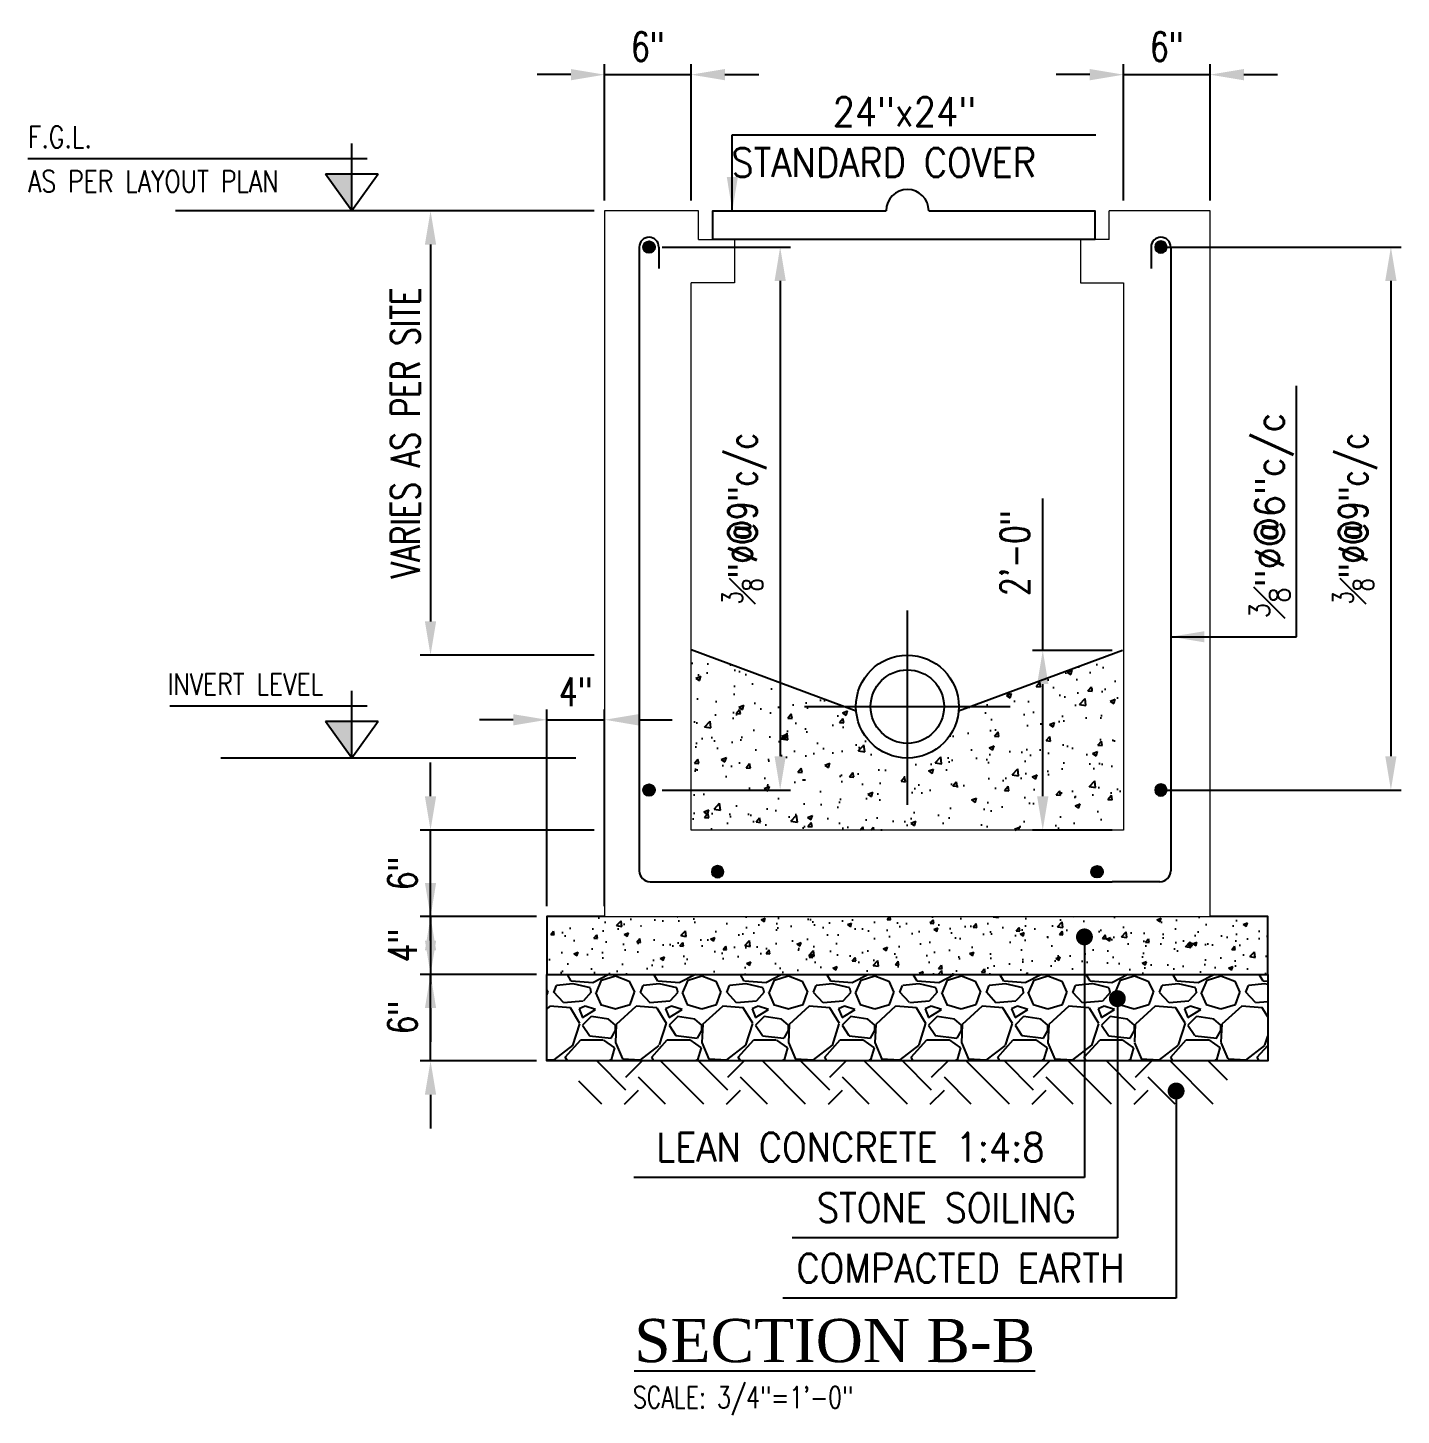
# Model space of a CAD drawing. Header units: feet. Extents: x 50754 to 76410, y 49660 to 67674.
# Drawn here: x 56048.3 to 56143.6, y 67235.7 to 67331.9 of the extents above; entities that cross this region are included whole.
import ezdxf

# ---------------------------------------------------------------- set-up
doc = ezdxf.new("R2010")
doc.units = ezdxf.units.FT
doc.header["$PDMODE"] = 32
for name, color, linetype in [('A-TYP-H-TEXT', 2, 'Continuous'), ('A-TYP-ST-LEVEL', 1, 'Continuous'), ('axis', 8, 'Continuous'), ('BEAM', 2, 'Continuous'), ('BOT-STEEL', 6, 'Continuous'), ('dim', 1, 'Continuous'), ('hatch', 8, 'Continuous'), ('PL', 1, 'Continuous'), ('S-BLOWUP COLUMN', 4, 'Continuous'), ('Sewer Details Hatch', 1, 'Continuous'), ('Sewer Details Pipes', 4, 'Continuous'), ('Water Supply Details Text', 3, 'Continuous'), ('X Line', 1, 'Continuous')]:
    doc.layers.add(name, color=color, linetype=linetype)
doc.styles.add('HADINGS', font='times.ttf')
doc.styles.add('rizwan', font='romans.shx', dxfattribs={"width": 0.75})
doc.styles.add('ROMANS', font='romans.shx', dxfattribs={"width": 0.9})
doc.styles.add('STYLE4', font='romans.shx')
doc.dimstyles.new('STYLE-64', dxfattribs={"dimscale": 64, "dimtxt": 0.09375, "dimasz": 0.09375, "dimexe": 0.0625, "dimexo": 0.0625, "dimgap": 0.03125, "dimtad": 1, "dimzin": 3, "dimdsep": 46, "dimlunit": 4, "dimtxsty": 'rizwan', "dimcen": 0.125, "dimdle": 4, "dimclrd": 1, "dimclre": 1, "dimclrt": 2, "dimadec": 0, "dimazin": 0, "dimtfac": 0.5, "dimtix": 1, "dimtmove": 2, "dimatfit": 3, "dimfxl": 1, "dimfrac": 1, "dimtolj": 1, "dimtzin": 3, "dimarcsym": 0})

# ---------------------------------------------------------------- blocks, each defined once
blk = doc.blocks.new('*D92')
at = {"layer": 'Defpoints', "color": 0, "ltscale": 1.5, "transparency": 16777216}
for p in [(56094.362, 67328.635), (56088.362, 67319.195), (56094.362, 67319.195)]:
    blk.add_point(p, dxfattribs=at)
at = {"layer": 'dim', "color": 1, "lineweight": -2, "ltscale": 1.5, "transparency": 16777216}
for p, q in [((56088.362, 67319.915), (56088.362, 67329.355)), ((56094.362, 67319.915), (56094.362, 67329.355)), ((56086.018, 67328.635), (56083.674, 67328.635)), ((56088.362, 67328.635), (56094.362, 67328.635)), ((56096.706, 67328.635), (56099.049, 67328.635))]:
    blk.add_line(p, q, dxfattribs=at)
at = {"layer": 'dim', "color": 1, "ltscale": 1.5, "transparency": 16777216}
for points in [[(56086.018, 67329.026), (56086.018, 67328.245), (56088.362, 67328.635)], [(56096.706, 67329.026), (56096.706, 67328.245), (56094.362, 67328.635)]]:
    blk.add_solid(points, dxfattribs=at)
at = {"layer": 'dim', "color": 2, "ltscale": 1.5, "transparency": 16777216, "insert": (56091.362, 67330.576), "char_height": 2, "attachment_point": 5, "style": 'rizwan'}
blk.add_mtext('\\A1;6"', dxfattribs=at)
blk = doc.blocks.new('*D93')
at = {"layer": 'Defpoints', "color": 0, "ltscale": 1.5, "transparency": 16777216}
for p in [(56130.362, 67328.635), (56124.362, 67319.195), (56130.362, 67319.195)]:
    blk.add_point(p, dxfattribs=at)
at = {"layer": 'dim', "color": 1, "lineweight": -2, "ltscale": 1.5, "transparency": 16777216}
for p, q in [((56124.362, 67319.915), (56124.362, 67329.355)), ((56130.362, 67319.915), (56130.362, 67329.355)), ((56122.018, 67328.635), (56119.674, 67328.635)), ((56124.362, 67328.635), (56130.362, 67328.635)), ((56132.706, 67328.635), (56135.049, 67328.635))]:
    blk.add_line(p, q, dxfattribs=at)
at = {"layer": 'dim', "color": 1, "ltscale": 1.5, "transparency": 16777216}
for points in [[(56122.018, 67329.026), (56122.018, 67328.245), (56124.362, 67328.635)], [(56132.706, 67329.026), (56132.706, 67328.245), (56130.362, 67328.635)]]:
    blk.add_solid(points, dxfattribs=at)
at = {"layer": 'dim', "color": 2, "ltscale": 1.5, "transparency": 16777216, "insert": (56127.362, 67330.576), "char_height": 2, "attachment_point": 5, "style": 'rizwan'}
blk.add_mtext('\\A1;6"', dxfattribs=at)
blk = doc.blocks.new('*D94')
at = {"layer": 'Defpoints', "color": 0, "ltscale": 1.5, "transparency": 16777216}
for p in [(56088.362, 67319.195), (56076.284, 67288.379), (56088.362, 67288.379)]:
    blk.add_point(p, dxfattribs=at)
at = {"layer": 'dim', "color": 1, "lineweight": -2, "ltscale": 1.5, "transparency": 16777216}
for p, q in [((56087.642, 67319.195), (56075.564, 67319.195)), ((56076.284, 67316.851), (56076.284, 67290.723)), ((56087.642, 67288.379), (56075.564, 67288.379))]:
    blk.add_line(p, q, dxfattribs=at)
at = {"layer": 'dim', "color": 1, "ltscale": 1.5, "transparency": 16777216}
for points in [[(56075.893, 67316.851), (56076.674, 67316.851), (56076.284, 67319.195)], [(56075.893, 67290.723), (56076.674, 67290.723), (56076.284, 67288.379)]]:
    blk.add_solid(points, dxfattribs=at)
at = {"layer": 'dim', "color": 2, "ltscale": 1.5, "transparency": 16777216, "insert": (56074.534, 67303.787), "char_height": 2, "attachment_point": 5, "rotation": 90, "style": 'rizwan'}
blk.add_mtext('\\A1;VARIES AS PER SITE', dxfattribs=at)
blk = doc.blocks.new('*D95')
at = {"layer": 'Defpoints', "color": 0, "ltscale": 1.5, "transparency": 16777216}
for p in [(56076.284, 67276.248), (56088.362, 67276.248), (56084.362, 67270.248)]:
    blk.add_point(p, dxfattribs=at)
at = {"layer": 'dim', "color": 1, "lineweight": -2, "ltscale": 1.5, "transparency": 16777216}
for p, q in [((56076.284, 67278.592), (56076.284, 67280.936)), ((56087.642, 67276.248), (56075.564, 67276.248)), ((56076.284, 67270.248), (56076.284, 67276.248)), ((56083.642, 67270.248), (56075.564, 67270.248)), ((56076.284, 67267.904), (56076.284, 67265.561))]:
    blk.add_line(p, q, dxfattribs=at)
at = {"layer": 'dim', "color": 1, "ltscale": 1.5, "transparency": 16777216}
for points in [[(56075.893, 67278.592), (56076.674, 67278.592), (56076.284, 67276.248)], [(56075.893, 67267.904), (56076.674, 67267.904), (56076.284, 67270.248)]]:
    blk.add_solid(points, dxfattribs=at)
at = {"layer": 'dim', "color": 2, "ltscale": 1.5, "transparency": 16777216, "insert": (56074.343, 67273.248), "char_height": 2, "attachment_point": 5, "rotation": 90, "style": 'rizwan'}
blk.add_mtext('\\A1;6"', dxfattribs=at)
blk = doc.blocks.new('*D96')
at = {"layer": 'Defpoints', "color": 0, "ltscale": 1.5, "transparency": 16777216}
for p in [(56084.362, 67270.248), (56076.284, 67266.248), (56084.362, 67266.248)]:
    blk.add_point(p, dxfattribs=at)
at = {"layer": 'dim', "color": 1, "lineweight": -2, "ltscale": 1.5, "transparency": 16777216}
for p, q in [((56076.284, 67272.592), (56076.284, 67274.936)), ((56083.642, 67270.248), (56075.564, 67270.248)), ((56076.284, 67270.248), (56076.284, 67266.248)), ((56083.642, 67266.248), (56075.564, 67266.248)), ((56076.284, 67263.904), (56076.284, 67261.561))]:
    blk.add_line(p, q, dxfattribs=at)
at = {"layer": 'dim', "color": 1, "ltscale": 1.5, "transparency": 16777216}
for points in [[(56075.893, 67272.592), (56076.674, 67272.592), (56076.284, 67270.248)], [(56075.893, 67263.904), (56076.674, 67263.904), (56076.284, 67266.248)]]:
    blk.add_solid(points, dxfattribs=at)
at = {"layer": 'dim', "color": 2, "ltscale": 1.5, "transparency": 16777216, "insert": (56074.343, 67268.248), "char_height": 2, "attachment_point": 5, "rotation": 90, "style": 'rizwan'}
blk.add_mtext('\\A1;4"', dxfattribs=at)
blk = doc.blocks.new('A$C76BB0DB5')
at = {"layer": 'BOT-STEEL', "ltscale": 0.05}
h = blk.add_hatch(color=256, dxfattribs=at)
h.dxf.hatch_style = 1
h.paths.add_polyline_path([(-0.75, 0, 1), (0.75, 0, 1)])
blk.add_circle((0, 0), 0.75, dxfattribs=at)
blk = doc.blocks.new('*D97')
at = {"layer": 'Defpoints', "color": 0, "ltscale": 1.5, "transparency": 16777216}
for p in [(56088.362, 67283.899), (56084.362, 67270.248), (56088.362, 67270.248)]:
    blk.add_point(p, dxfattribs=at)
at = {"layer": 'dim', "color": 1, "lineweight": -2, "ltscale": 1.5, "transparency": 16777216}
for p, q in [((56082.018, 67283.899), (56079.674, 67283.899)), ((56084.362, 67270.968), (56084.362, 67284.619)), ((56084.362, 67283.899), (56088.362, 67283.899)), ((56088.362, 67270.968), (56088.362, 67284.619)), ((56090.706, 67283.899), (56093.049, 67283.899))]:
    blk.add_line(p, q, dxfattribs=at)
at = {"layer": 'dim', "color": 1, "ltscale": 1.5, "transparency": 16777216}
for points in [[(56082.018, 67284.289), (56082.018, 67283.508), (56084.362, 67283.899)], [(56090.706, 67284.289), (56090.706, 67283.508), (56088.362, 67283.899)]]:
    blk.add_solid(points, dxfattribs=at)
at = {"layer": 'dim', "color": 2, "ltscale": 1.5, "transparency": 16777216, "insert": (56086.362, 67285.839), "char_height": 2, "attachment_point": 5, "style": 'rizwan'}
blk.add_mtext('\\A1;4"', dxfattribs=at)
blk = doc.blocks.new('*D98')
at = {"layer": 'Defpoints', "color": 0, "ltscale": 1.5, "transparency": 16777216}
for p in [(56091.627, 67316.678), (56091.627, 67279.028), (56100.539, 67279.028)]:
    blk.add_point(p, dxfattribs=at)
at = {"layer": 'dim', "color": 1, "lineweight": -2, "ltscale": 1.5, "transparency": 16777216}
for p, q in [((56092.347, 67316.678), (56101.259, 67316.678)), ((56100.539, 67314.334), (56100.539, 67281.372)), ((56092.347, 67279.028), (56101.259, 67279.028))]:
    blk.add_line(p, q, dxfattribs=at)
at = {"layer": 'dim', "color": 1, "ltscale": 1.5, "transparency": 16777216}
for points in [[(56100.149, 67314.334), (56100.93, 67314.334), (56100.539, 67316.678)], [(56100.149, 67281.372), (56100.93, 67281.372), (56100.539, 67279.028)]]:
    blk.add_solid(points, dxfattribs=at)
at = {"layer": 'dim', "color": 2, "ltscale": 1.5, "transparency": 16777216, "insert": (56098.056, 67297.853), "char_height": 2, "attachment_point": 5, "rotation": 90, "style": 'rizwan'}
blk.add_mtext('\\A1;{\\H0.7x;\\S3#8;\\H1.4286x;"%%C@9"c/c}', dxfattribs=at)
blk = doc.blocks.new('*D99')
at = {"layer": 'Defpoints', "color": 0, "ltscale": 1.5, "transparency": 16777216}
for p in [(56126.549, 67316.678), (56126.549, 67279.028), (56142.905, 67279.028)]:
    blk.add_point(p, dxfattribs=at)
at = {"layer": 'dim', "color": 1, "lineweight": -2, "ltscale": 1.5, "transparency": 16777216}
for p, q in [((56127.269, 67316.678), (56143.625, 67316.678)), ((56142.905, 67314.334), (56142.905, 67281.372)), ((56127.269, 67279.028), (56143.625, 67279.028))]:
    blk.add_line(p, q, dxfattribs=at)
at = {"layer": 'dim', "color": 1, "ltscale": 1.5, "transparency": 16777216}
for points in [[(56142.514, 67314.334), (56143.296, 67314.334), (56142.905, 67316.678)], [(56142.514, 67281.372), (56143.296, 67281.372), (56142.905, 67279.028)]]:
    blk.add_solid(points, dxfattribs=at)
at = {"layer": 'dim', "color": 2, "ltscale": 1.5, "transparency": 16777216, "insert": (56140.422, 67297.853), "char_height": 2, "attachment_point": 5, "rotation": 90, "style": 'rizwan'}
blk.add_mtext('\\A1;{\\H0.7x;\\S3#8;\\H1.4286x;"%%C@9"c/c}', dxfattribs=at)
blk = doc.blocks.new('*D100')
at = {"layer": 'Defpoints', "color": 0, "ltscale": 1.5, "transparency": 16777216}
for p in [(56076.284, 67266.248), (56084.362, 67266.248), (56084.362, 67260.248)]:
    blk.add_point(p, dxfattribs=at)
at = {"layer": 'dim', "color": 1, "lineweight": -2, "ltscale": 1.5, "transparency": 16777216}
for p, q in [((56076.284, 67268.592), (56076.284, 67270.936)), ((56083.642, 67266.248), (56075.564, 67266.248)), ((56076.284, 67260.248), (56076.284, 67266.248)), ((56083.642, 67260.248), (56075.564, 67260.248)), ((56076.284, 67257.904), (56076.284, 67255.561))]:
    blk.add_line(p, q, dxfattribs=at)
at = {"layer": 'dim', "color": 1, "ltscale": 1.5, "transparency": 16777216}
for points in [[(56075.893, 67268.592), (56076.674, 67268.592), (56076.284, 67266.248)], [(56075.893, 67257.904), (56076.674, 67257.904), (56076.284, 67260.248)]]:
    blk.add_solid(points, dxfattribs=at)
at = {"layer": 'dim', "color": 2, "ltscale": 1.5, "transparency": 16777216, "insert": (56074.343, 67263.248), "char_height": 2, "attachment_point": 5, "rotation": 90, "style": 'rizwan'}
blk.add_mtext('\\A1;6"', dxfattribs=at)
blk = doc.blocks.new('*D111')
at = {"layer": 'Defpoints', "color": 0, "ltscale": 1.5, "transparency": 16777216}
for p in [(56124.285, 67288.715), (56118.755, 67276.248), (56124.285, 67276.248)]:
    blk.add_point(p, dxfattribs=at)
at = {"layer": 'dim', "color": 1, "lineweight": -2, "ltscale": 1.5, "transparency": 16777216}
for p, q in [((56118.755, 67288.715), (56118.755, 67299.238)), ((56123.565, 67288.715), (56118.035, 67288.715)), ((56118.755, 67278.592), (56118.755, 67286.371)), ((56123.565, 67276.248), (56118.035, 67276.248))]:
    blk.add_line(p, q, dxfattribs=at)
at = {"layer": 'dim', "color": 1, "ltscale": 1.5, "transparency": 16777216}
for points in [[(56118.365, 67286.371), (56119.146, 67286.371), (56118.755, 67288.715)], [(56118.365, 67278.592), (56119.146, 67278.592), (56118.755, 67276.248)]]:
    blk.add_solid(points, dxfattribs=at)
at = {"layer": 'dim', "color": 2, "ltscale": 1.5, "transparency": 16777216, "insert": (56116.815, 67295.452), "char_height": 2, "attachment_point": 5, "rotation": 90, "style": 'rizwan'}
blk.add_mtext('\\A1;2\'-0"', dxfattribs=at)

msp = doc.modelspace()

# ---------------------------------------------------------------- hatches: boundary and pattern name
at = {"layer": 'A-TYP-ST-LEVEL', "linetype": 'Continuous', "ltscale": 1.5}
for points in [[(56068.99592, 67321.72598), (56070.82556, 67321.72598), (56070.82556, 67319.19467)], [(56068.99592, 67283.77941), (56070.82556, 67283.77941), (56070.82556, 67281.2481)]]:
    msp.add_hatch(color=1, dxfattribs=at).paths.add_polyline_path(points)
at = {"layer": 'BEAM'}
h = msp.add_hatch(dxfattribs=at)
h.set_pattern_fill('AR-CONC', color=252, scale=0.5, style=0)
h.set_pattern_definition([(50, (57453.2737, 64257.3092), (3.586301, -0.3137607), [0.375, -4.125]), (355, (57453.2737, 64257.3092), (-0.6937567, 3.7609607), [0.3, -3.3]), (100.45144, (57453.5725, 64257.283), (2.8925442, 3.4472), [0.318701, -3.5057106]), (46.1842, (57453.2737, 64258.309), (5.3362067, -0.8275964), [0.5625, -6.1875]), (96.63564, (57453.7184, 64258.24), (4.67331, 4.870593), [0.478052, -5.258569]), (351.18416, (57453.2737, 64258.309), (4.67331, 4.870593), [0.45, -4.95]), (21, (57453.7737, 64258.0592), (2.9845353, -2.0130945), [0.375, -4.125]), (326, (57453.7737, 64258.0592), (1.2165767, 3.6257502), [0.3, -3.3]), (71.45144, (57454.0224, 64257.8914), (4.201112, 1.6126558), [0.318701, -3.5057106]), (37.5, (57453.2737, 64257.3092), (0.0607993, 1.66446927), [0, -3.26, 0, -3.35, 0, -3.3125]), (7.5, (57453.2737, 64257.3092), (1.3153477, 1.9720586), [0, -1.91, 0, -3.185, 0, -1.2625]), (327.5, (57452.1587, 64257.3092), (2.6691122, -0.11277436), [0, -1.25, 0, -3.9, 0, -5.175]), (317.5, (57451.6587, 64257.3092), (2.9159308, 0.5005249), [0, -1.625, 0, -2.59, 0, -3.675])])
h.paths.add_polyline_path([(56124.36179, 67276.2481), (56124.36179, 67288.7435), (56112.91349, 67284.50109, -0.91589726), (56105.81009, 67284.50109), (56094.36179, 67288.7435), (56094.36179, 67276.2481)])
h = msp.add_hatch(dxfattribs=at)
h.set_pattern_fill('AR-CONC', color=252, scale=0.416667, style=0)
h.set_pattern_definition([(50, (55001.378, 65171.3706), (2.988584, -0.2614672), [0.3125, -3.4375]), (355, (55001.378, 65171.3706), (-0.5781306, 3.134134), [0.25, -2.75]), (100.45144, (55001.627, 65171.3488), (2.4104535, 2.8726666), [0.265584, -2.9214255]), (46.1842, (55001.378, 65172.204), (4.446839, -0.6896637), [0.46875, -5.15625]), (96.63564, (55001.7485, 65172.1465), (3.894425, 4.0588275), [0.398376, -4.382141]), (351.18416, (55001.378, 65172.204), (3.894425, 4.0588275), [0.375, -4.125]), (21, (55001.7946, 65171.9956), (2.4871127, -1.6775787), [0.3125, -3.4375]), (326, (55001.7946, 65171.9956), (1.013814, 3.0214585), [0.25, -2.75]), (71.45144, (55002.0018, 65171.8558), (3.5009266, 1.3438798), [0.265584, -2.9214255]), (37.5, (55001.3779, 65171.3706), (0.05066606, 1.38705772), [0, -2.7166667, 0, -2.7916667, 0, -2.7604167]), (7.5, (55001.3779, 65171.3706), (1.0961231, 1.6433821), [0, -1.5916667, 0, -2.6541667, 0, -1.0520833]), (327.5, (55000.4487, 65171.3706), (2.22426015, -0.09397863), [0, -1.0416667, 0, -3.25, 0, -4.3125]), (317.5, (55000.032, 65171.3706), (2.4299424, 0.4171041), [0, -1.3541667, 0, -2.1583333, 0, -3.0625])])
h.paths.add_polyline_path([(56134.36179, 67266.2481), (56134.36179, 67270.2481), (56121.25113, 67270.2481), (56088.36179, 67270.2481), (56084.36179, 67270.2481), (56084.36179, 67266.2481)])
h = msp.add_hatch(dxfattribs=at)
h.set_pattern_fill('EARTH', color=252, scale=20, angle=45, style=0)
h.set_pattern_definition([(45, (-159337.3223, 21473.942), (4e-16, 7.07106781), [5, -5]), (45, (-159338.648, 21475.268), (4e-16, 7.07106781), [5, -5]), (45, (-159339.974, 21476.5937), (4e-16, 7.07106781), [5, -5]), (135, (-159339.974, 21477.4776), (-7.07106781, 9e-16), [5, -5]), (135, (-159338.648, 21478.8034), (-7.07106781, 9e-16), [5, -5]), (135, (-159337.3223, 21480.129), (-7.07106781, 9e-16), [5, -5])])
h.paths.add_polyline_path([(56131.5797, 67260.2481), (56129.69839, 67260.2481), (56086.56322, 67260.2481), (56086.56322, 67257.2481), (56131.5797, 67257.2481)])
at = {"layer": 'hatch'}
h = msp.add_hatch(dxfattribs=at)
h.set_pattern_fill('GRAVEL', color=252, scale=6)
h.set_pattern_definition([(228.012788, (56591.3906, 65476.96106), (-48, -54), [0.807216, -79.914528]), (184.96974, (56590.85062, 65476.36106), (72, 6), [1.385208, -137.135549]), (132.510447, (56589.4706, 65476.24106), (60, -66), [0.976728, -96.696196]), (267.273689, (56587.13062, 65474.74106), (6, 120), [1.261428, -124.881348]), (292.833654, (56587.07062, 65473.48106), (-30, 72), [1.23693, -122.456239]), (357.273689, (56587.55062, 65472.34106), (-120, 6), [1.261428, -124.881348]), (37.69424, (56588.81062, 65472.28106), (-78, -60), [1.668174, -165.149091]), (72.255328, (56590.13062, 65473.30106), (42, 132), [1.574928, -155.917929]), (121.429566, (56590.61062, 65474.80106), (-48, 78), [1.2657, -125.304439]), (175.236358, (56589.9506, 65475.88106), (66, -6), [1.444992, -70.804575]), (222.397438, (56588.51062, 65476.00106), (-72, -66), [1.868688, -185.00025]), (138.814075, (56593.0706, 65474.68106), (-42, 36), [0.637806, -63.143069]), (171.469234, (56592.59062, 65475.10106), (78, -12), [1.213422, -120.129068]), (225, (56591.3906, 65475.281), (-7e-16, -6), [0.848526, -7.636755]), (203.19859, (56590.9706, 65476.00106), (30, 12), [0.456948, -45.23769]), (291.80141, (56590.5506, 65475.821), (-6, 18), [0.646218, -31.66477]), (30.963757, (56590.7906, 65475.2211), (18, 12), [1.049574, -33.936137]), (161.56505, (56591.6906, 65475.761), (12, -6), [0.758946, -18.21472]), (16.38954, (56587.07062, 65475.82106), (60, 18), [1.0632, -105.25707]), (70.346176, (56588.0906, 65476.12106), (-24, -66), [0.891966, -88.304446]), (293.19859, (56591.6906, 65476.96106), (-12, 30), [0.91389, -44.780749]), (343.61046, (56592.05062, 65476.12106), (-60, 18), [1.0632, -105.25707]), (339.443955, (56587.0706, 65472.10106), (-30, 12), [1.02528, -50.238742]), (294.77514, (56588.0306, 65471.74106), (-30, 66), [0.859068, -85.047858]), (66.80141, (56591.7506, 65470.96106), (12, 30), [0.91389, -44.780749]), (17.354025, (56592.11062, 65471.80106), (-78, -24), [1.005786, -99.572542]), (69.443955, (56588.8106, 65470.96106), (-12, -30), [0.51264, -50.751382]), (101.30993, (56591.3906, 65470.961), (-6, 24), [0.30594, -30.288177]), (165.96376, (56591.3306, 65471.261), (18, -6), [1.23693, -23.501704]), (186.009006, (56590.13062, 65471.56106), (60, 6), [1.1463, -113.483539]), (303.69007, (56590.7906, 65474.681), (-6, 12), [0.865332, -20.767976]), (353.157227, (56591.27062, 65473.96106), (102, -12), [1.510764, -149.565376]), (60.945396, (56592.7706, 65473.78106), (-24, -42), [0.617736, -61.156045]), (90, (56593.0706, 65474.321), (-6, 6), [0.36, -5.64]), (120.256437, (56590.0106, 65471.74106), (24, -42), [0.833544, -82.52112]), (48.012788, (56589.5906, 65472.46106), (48, 54), [1.614432, -79.107312]), (0, (56590.6706, 65473.661), (6, 6), [1.56, -4.44]), (325.304846, (56592.2306, 65473.66106), (60, -42), [0.948684, -93.919646]), (254.054604, (56593.0106, 65473.12106), (-6, -24), [0.873612, -42.807047]), (207.645975, (56592.77062, 65472.28106), (-114, -60), [1.42239, -140.816845]), (175.426079, (56591.51062, 65471.62106), (-78, 6), [1.504794, -148.97444])])
h.paths.add_polyline_path([(56134.36179, 67266.2481), (56084.36179, 67266.2481), (56084.36179, 67260.2481), (56134.36179, 67260.2481)])

# ---------------------------------------------------------------- linework, layer by layer
at = {"layer": 'A-TYP-ST-LEVEL', "color": 3, "linetype": 'Continuous', "ltscale": 1.5}
for p, q in [((56070.82556, 67319.19467), (56070.82556, 67323.85932)), ((56071.89223, 67322.79265), (56048.34101, 67322.79265)), ((56072.65521, 67321.72598), (56068.99592, 67321.72598)), ((56072.65521, 67321.72598), (56070.82556, 67319.19467)), ((56070.82556, 67281.2481), (56070.82556, 67285.91274)), ((56071.89223, 67284.84607), (56058.19595, 67284.84607)), ((56072.65521, 67283.77941), (56068.99592, 67283.77941)), ((56072.65521, 67283.77941), (56070.82556, 67281.2481))]:
    msp.add_line(p, q, dxfattribs=at)
at = {"layer": 'A-TYP-ST-LEVEL', "linetype": 'Continuous', "ltscale": 1.5}
for p, q in [((56070.82556, 67319.19467), (56068.99592, 67321.72598)), ((56070.82556, 67281.2481), (56068.99592, 67283.77941))]:
    msp.add_line(p, q, dxfattribs=at)
at = {"layer": 'PL'}
for points in [[(56088.36179, 67270.2481), (56084.36179, 67270.2481), (56084.36179, 67266.2481), (56134.36179, 67266.2481), (56134.36179, 67270.2481), (56130.36179, 67270.2481)], [(56134.36179, 67266.2481), (56134.36179, 67260.2481), (56084.36179, 67260.2481), (56084.36179, 67266.2481)]]:
    msp.add_lwpolyline(points, dxfattribs=at)
at = {"layer": 'S-BLOWUP COLUMN', "color": 6}
for p, q in [((56090.7633, 67316.67784), (56090.7633, 67273.41867)), ((56092.12256, 67316.67784), (56092.12256, 67315.18567)), ((56126.27093, 67316.67784), (56126.27093, 67315.18567)), ((56127.63019, 67316.67784), (56127.63019, 67273.41867)), ((56091.5133, 67272.66867), (56123.56543, 67272.66867)), ((56126.88019, 67272.66867), (56123.56543, 67272.66867))]:
    msp.add_line(p, q, dxfattribs=at)
for centre, radius, start, end in [((56091.44293, 67316.67784), 0.67963, 0, 180), ((56126.95056, 67316.67784), 0.67963, 0, 180), ((56091.5133, 67273.41867), 0.75, 180, 270), ((56126.88019, 67273.41867), 0.75, 270, 0)]:
    msp.add_arc(centre, radius, start, end, dxfattribs=at)
at = {"layer": 'Sewer Details Hatch'}
msp.add_lwpolyline([(56110.84277, 67319.19467), (56122.36179, 67319.19467), (56122.36179, 67317.19467), (56095.86179, 67317.19467), (56095.86179, 67319.19467), (56107.88511, 67319.19467)], dxfattribs=at)
msp.add_arc((56109.36394, 67319.19467), 1.47883, 0, 180, dxfattribs=at)
at = {"layer": 'Sewer Details Pipes'}
for p, q in [((56109.36179, 67277.99318), (56109.36179, 67291.48499)), ((56102.23097, 67284.81351), (56116.49262, 67284.81351))]:
    msp.add_line(p, q, dxfattribs=at)
at = {"layer": 'Water Supply Details Text', "color": 3, "lineweight": 0}
for p, q in [((56130.36179, 67319.19467), (56123.36179, 67319.19467)), ((56097.36179, 67317.19467), (56097.36179, 67314.19467)), ((56121.36179, 67317.19467), (56121.36179, 67314.19467)), ((56094.36179, 67276.2481), (56094.36179, 67314.19467)), ((56097.36179, 67314.19467), (56094.36179, 67314.19467)), ((56121.36179, 67314.19467), (56124.36179, 67314.19467)), ((56124.36179, 67314.19467), (56124.36179, 67276.2481)), ((56124.36179, 67276.2481), (56094.36179, 67276.2481))]:
    msp.add_line(p, q, dxfattribs=at)
for points in [[(56094.86179, 67319.19467), (56088.36179, 67319.19467), (56088.36179, 67270.2481), (56130.36179, 67270.2481), (56130.36179, 67319.19467)], [(56094.86179, 67317.19467), (56094.86179, 67319.19467)], [(56123.36179, 67317.19467), (56123.36179, 67319.19467)], [(56094.86179, 67317.19467), (56097.36179, 67317.19467)], [(56123.36179, 67317.19467), (56121.36179, 67317.19467)]]:
    msp.add_lwpolyline(points, dxfattribs=at)
at = {"layer": 'X Line'}
for p, q in [((56087.53357, 67319.19467), (56058.58903, 67319.19467)), ((56105.81009, 67284.50109), (56094.36179, 67288.7435)), ((56124.28544, 67288.7152), (56112.91349, 67284.50109)), ((56086.36179, 67281.2481), (56061.72514, 67281.2481))]:
    msp.add_line(p, q, dxfattribs=at)
at = {"layer": 'X Line', "color": 4}
for radius in [3.56541, 2.54672]:
    msp.add_circle((56109.36179, 67284.81351), radius, dxfattribs=at)

# ---------------------------------------------------------------- block references
at = {"layer": 'axis', "ltscale": 0.05}
for p, xscale, yscale, zscale, rotation in [((56091.44293, 67316.67784), 0.5383333333301472, 0.5383333333301472, 0.5383333333301472, 21.02172352365977), ((56126.95056, 67316.67784), -0.5383333333301472, 0.5383333333301472, 0.5383333333301472, 338.9782764763402), ((56091.44293, 67279.02831), 0.5383333333301472, 0.5383333333301472, 0.5383333333301472, 21.02172352365977), ((56126.95056, 67279.02831), -0.5383333333301472, 0.5383333333301472, 0.5383333333301472, 338.9782764763402), ((56096.19809, 67273.36015), -0.5383333333301472, 0.5383333333301473, 0.5383333333301473, 158.9782764763402), ((56122.5255, 67273.36015), 0.5383333333301471, 0.5383333333301471, 0.5383333333301471, 201.0217235236598)]:
    msp.add_blockref('A$C76BB0DB5', p, dxfattribs=dict(at, xscale=xscale, yscale=yscale, zscale=zscale, rotation=rotation))

# ---------------------------------------------------------------- texts
at = {"layer": 'A-TYP-H-TEXT', "color": 3, "style": 'HADINGS'}
msp.add_text('%%USECTION B-B', height=3, dxfattribs=at).set_placement((56090.41849, 67239.35642))
at = {"layer": 'A-TYP-H-TEXT', "style": 'rizwan', "width": 0.75}
msp.add_text('SCALE: 3/4"=1\'-0"', height=1.5, dxfattribs=at).set_placement((56090.32011, 67236.17375))
at = {"layer": 'A-TYP-ST-LEVEL', "color": 2, "style": 'STYLE4', "width": 0.8}
for s, p in [('F.G.L.', (56048.35788, 67323.56745)), ('AS PER LAYOUT PLAN', (56048.35788, 67320.49464)), ('INVERT LEVEL', (56058.0316, 67285.62087))]:
    msp.add_text(s, height=1.5, dxfattribs=at).set_placement(p)
at = {"layer": 'dim', "color": 2, "style": 'ROMANS', "width": 0.9}
for s, p in [('24"x24" ', (56104.18121, 67325.06915)), (' STANDARD COVER', (56095.92167, 67321.54534))]:
    msp.add_text(s, height=2, dxfattribs=at).set_placement(p)
at = {"layer": 'dim', "color": 2, "ltscale": 1.5, "insert": (56134.62003, 67298.06574), "char_height": 2, "attachment_point": 5, "rotation": 90, "style": 'ROMANS'}
msp.add_mtext('\\A1;{\\H0.7x;\\S3#8;\\H1.4286x;"%%C@6"c/c}', dxfattribs=at)
at = {"layer": 'dim', "color": 2, "ltscale": 1.5, "char_height": 2, "attachment_point": 5, "style": 'ROMANS'}
for s, insert in [('\\A1;LEAN CONCRETE 1:4:8', (56105.41831, 67254.25883)), ('\\A1;STONE SOILING', (56112.07095, 67250.06793)), ('\\A1;COMPACTED EARTH', (56113.04961, 67245.87703))]:
    msp.add_mtext(s, dxfattribs=dict(at, insert=insert))

# ---------------------------------------------------------------- dimensions: what is measured, and where the dimension line sits
at = {"layer": 'dim', "ltscale": 1.5}
for base, p1, p2, picture, middle in [((56094.36179, 67328.63524), (56088.36179, 67319.19467), (56094.36179, 67319.19467), '*D92', (56091.36179, 67330.57571)), ((56130.36179, 67328.63524), (56124.36179, 67319.19467), (56130.36179, 67319.19467), '*D93', (56127.36179, 67330.57571)), ((56088.36179, 67283.89887), (56084.36179, 67270.2481), (56088.36179, 67270.2481), '*D97', (56086.36179, 67285.83935))]:
    dim = msp.add_linear_dim(base=base, p1=p1, p2=p2, dimstyle='STYLE-64', override={"dimscale": 24, "dimtxt": 0.083333, "dimasz": 0.097656, "dimexe": 0.03, "dimexo": 0.03, "dimtmove": 0}, dxfattribs=at)
    dim.commit()
    dim.dimension.update_dxf_attribs({"geometry": picture, "text_midpoint": middle})
for base, p1, p2, text, override, picture, middle in [((56076.28373, 67288.37893), (56088.36179, 67319.19467), (56088.36179, 67288.37893), 'VARIES AS PER SITE', {"dimscale": 24, "dimtxt": 0.083333, "dimasz": 0.097656, "dimexe": 0.03, "dimexo": 0.03}, '*D94', (56074.53373, 67303.7868)), ((56100.53925, 67279.02831), (56091.62713, 67316.67784), (56091.62713, 67279.02831), '{\\H0.7x;\\S3#8;\\H1.4286x;"%%C@9"c/c}', {"dimscale": 24, "dimtxt": 0.083333, "dimasz": 0.097656, "dimexe": 0.03, "dimexo": 0.03, "dimtmove": 0}, '*D98', (56098.05591, 67297.85307)), ((56142.90503, 67279.02831), (56126.549, 67316.67784), (56126.549, 67279.02831), '{\\H0.7x;\\S3#8;\\H1.4286x;"%%C@9"c/c}', {"dimscale": 24, "dimtxt": 0.083333, "dimasz": 0.097656, "dimexe": 0.03, "dimexo": 0.03, "dimtmove": 0}, '*D99', (56140.42169, 67297.85307))]:
    dim = msp.add_linear_dim(base=base, p1=p1, p2=p2, angle=90, text=text, dimstyle='STYLE-64', override=override, dxfattribs=at)
    dim.commit()
    dim.dimension.update_dxf_attribs({"geometry": picture, "text_midpoint": middle})
dim = msp.add_linear_dim(base=(56118.75514, 67276.2481), p1=(56124.28544, 67288.7152), p2=(56124.28544, 67276.2481), angle=90, text='2\'-0"', dimstyle='STYLE-64', override={"dimscale": 24, "dimtxt": 0.083333, "dimasz": 0.097656, "dimexe": 0.03, "dimexo": 0.03, "dimtmove": 0}, dxfattribs=at)
dim.commit()
dim.dimension.update_dxf_attribs({"geometry": '*D111', "text_midpoint": (56118.75514, 67295.45181), "dimtype": 160})
for base, p1, p2, angle, picture, middle in [((56076.28373, 67276.2481), (56084.36179, 67270.2481), (56088.36179, 67276.2481), 270, '*D95', (56074.34325, 67273.2481)), ((56076.28373, 67266.2481), (56084.36179, 67270.2481), (56084.36179, 67266.2481), 90, '*D96', (56074.34325, 67268.2481)), ((56076.28373, 67266.2481), (56084.36179, 67260.2481), (56084.36179, 67266.2481), 270, '*D100', (56074.34325, 67263.2481))]:
    dim = msp.add_linear_dim(base=base, p1=p1, p2=p2, angle=angle, dimstyle='STYLE-64', override={"dimscale": 24, "dimtxt": 0.083333, "dimasz": 0.097656, "dimexe": 0.03, "dimexo": 0.03, "dimtmove": 0}, dxfattribs=at)
    dim.commit()
    dim.dimension.update_dxf_attribs({"geometry": picture, "text_midpoint": middle})

# ---------------------------------------------------------------- leaders
for points, override in [([(56097.21945, 67319.19467), (56097.21945, 67324.45259), (56122.43814, 67324.45259)], {"dimscale": 24, "dimtxt": 0.083333, "dimasz": 0.097656, "dimexe": 0.03, "dimexo": 0.03, "dimtmove": 0}), ([(56127.63019, 67289.65632), (56136.36708, 67289.65632), (56136.36708, 67307.054)], {"dimscale": 24, "dimtxt": 0.083333, "dimasz": 0.097656, "dimexe": 0.03, "dimexo": 0.03, "dimtmove": 0}), ([(56121.64612, 67268.84429), (56121.64612, 67252.16876), (56090.39601, 67252.16876)], {"dimscale": 12, "dimtxt": 0.083333, "dimasz": 0.097656, "dimexe": 0.03, "dimexo": 0.03, "dimtmove": 0, "dimldrblk": 'Dot'}), ([(56123.92914, 67264.56566), (56123.92914, 67247.97786), (56101.37152, 67247.97786)], {"dimscale": 12, "dimtxt": 0.083333, "dimasz": 0.097656, "dimexe": 0.03, "dimexo": 0.03, "dimtmove": 0, "dimldrblk": 'Dot'}), ([(56128.00692, 67258.15845), (56128.00692, 67243.78695), (56100.71906, 67243.78695)], {"dimscale": 12, "dimtxt": 0.083333, "dimasz": 0.097656, "dimexe": 0.03, "dimexo": 0.03, "dimtmove": 0, "dimldrblk": 'Dot'})]:
    msp.add_leader(points, dimstyle='STYLE-64', override=override, dxfattribs=at)

doc.saveas('drawing.dxf')
